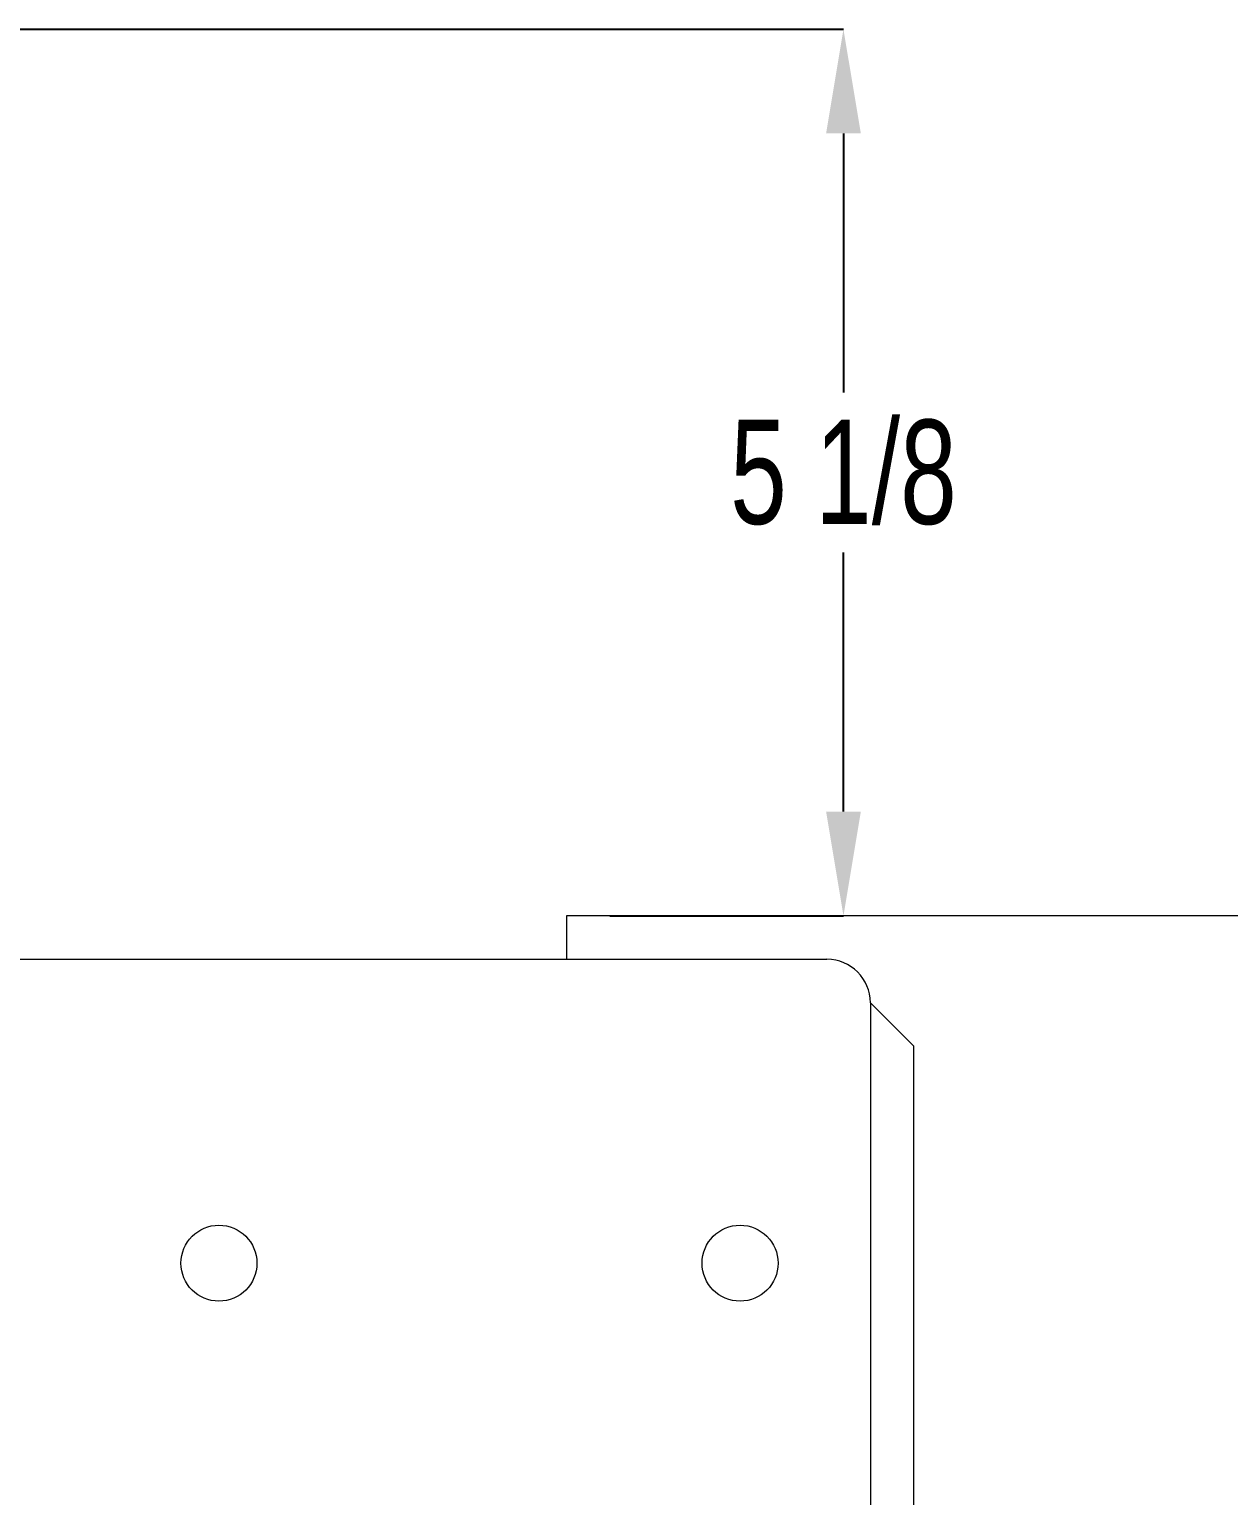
# Model space of a CAD drawing. Header units: inches. Extents: x 2.44 to 11.38, y 7.22 to 15.51.
# Drawn here: x 5.795 to 7.522, y 13.378 to 15.489 of the extents above; entities that cross this region are included whole.
import ezdxf

# ---------------------------------------------------------------- set-up
doc = ezdxf.new("R2010")
doc.units = ezdxf.units.IN
doc.header["$MEASUREMENT"] = 0
doc.header["$PDSIZE"] = -1
doc.layers.add('DIM', color=1, linetype='Continuous')
doc.styles.add('SLDTEXTSTYLE0', font='ARIAL.TTF', dxfattribs={"width": 0.7})
doc.dimstyles.new('SLDDIMSTYLE0', dxfattribs={"dimtxt": 0.15, "dimasz": 0.15, "dimexe": 0, "dimexo": 0.0625, "dimgap": 0.0375, "dimtad": 0, "dimtih": 1, "dimtoh": 1, "dimlfac": 4, "dimrnd": 1e-09, "dimzin": 12, "dimdsep": 46, "dimtxsty": 'SLDTEXTSTYLE0', "dimsah": 1, "dimcen": 0.09, "dimadec": 0, "dimazin": 0, "dimtfac": 1, "dimtofl": 0, "dimtmove": 0, "dimatfit": 3, "dimfxl": 0, "dimtolj": 1, "dimtzin": 12, "dimarcsym": 0})

# ---------------------------------------------------------------- blocks, each defined once
blk = doc.blocks.new('*D9')
at = {"color": 0, "linetype": 'ByBlock', "lineweight": -2}
for p, q in [((5.279, 15.4891), (6.9672, 15.4891)), ((6.9672, 15.3391), (6.9672, 14.966)), ((6.9672, 14.3628), (6.9672, 14.7359)), ((6.6309, 14.2128), (6.9672, 14.2128))]:
    blk.add_line(p, q, dxfattribs=at)
at = {"color": 0, "linetype": 'ByBlock'}
for points in [[(6.9672, 15.4891), (6.9422, 15.3391), (6.9922, 15.3391)], [(6.9672, 14.2128), (6.9422, 14.3628), (6.9922, 14.3628)]]:
    blk.add_solid(points, dxfattribs=at)
at = {"layer": 'DEFPOINTS', "color": 0, "linetype": 'ByBlock'}
for p in [(5.2165, 15.4891), (6.5684, 14.2128)]:
    blk.add_point(p, dxfattribs=at)
at = {"color": 0, "linetype": 'ByBlock', "insert": (6.9672, 14.8509), "char_height": 0.15, "attachment_point": 5, "style": 'SLDTEXTSTYLE0'}
blk.add_mtext('5 1/8', dxfattribs=at)

msp = doc.modelspace()

# ---------------------------------------------------------------- linework, layer by layer
at = {"color": 7, "linetype": 'Continuous', "lineweight": 15}
for p, q in [((6.5684, 14.21277), (6.5684, 14.15027)), ((10.6309, 14.21277), (6.5684, 14.21277)), ((5.4109, 14.15027), (6.9434, 14.15027)), ((7.0059, 14.08777), (7.0059, 11.96277)), ((7.0684, 14.02527), (7.0059, 14.08777)), ((7.0684, 14.02527), (7.0059, 14.08777)), ((7.0684, 12.02527), (7.0684, 14.02527)), ((7.0684, 12.02527), (7.0684, 14.02527))]:
    msp.add_line(p, q, dxfattribs=at)
for centre in [(6.0684, 13.71277), (6.0684, 13.71277), (6.8184, 13.71277), (6.8184, 13.71277)]:
    msp.add_circle(centre, 0.05469, dxfattribs=at)
msp.add_arc((6.9434, 14.08777), 0.0625, 0, 90, dxfattribs=at)

# ---------------------------------------------------------------- dimensions: what is measured, and where the dimension line sits
at = {"layer": 'DIM'}
dim = msp.add_linear_dim(base=(6.96718, 14.21277), p1=(5.21649, 15.48906), p2=(6.5684, 14.21277), angle=90, dimstyle='SLDDIMSTYLE0', override={"dimdec": 3, "dimlunit": 5, "dimfrac": 2}, dxfattribs=at)
dim.commit()
dim.dimension.update_dxf_attribs({"geometry": '*D9', "text_midpoint": (6.96718, 14.85091)})

doc.saveas('drawing.dxf')
